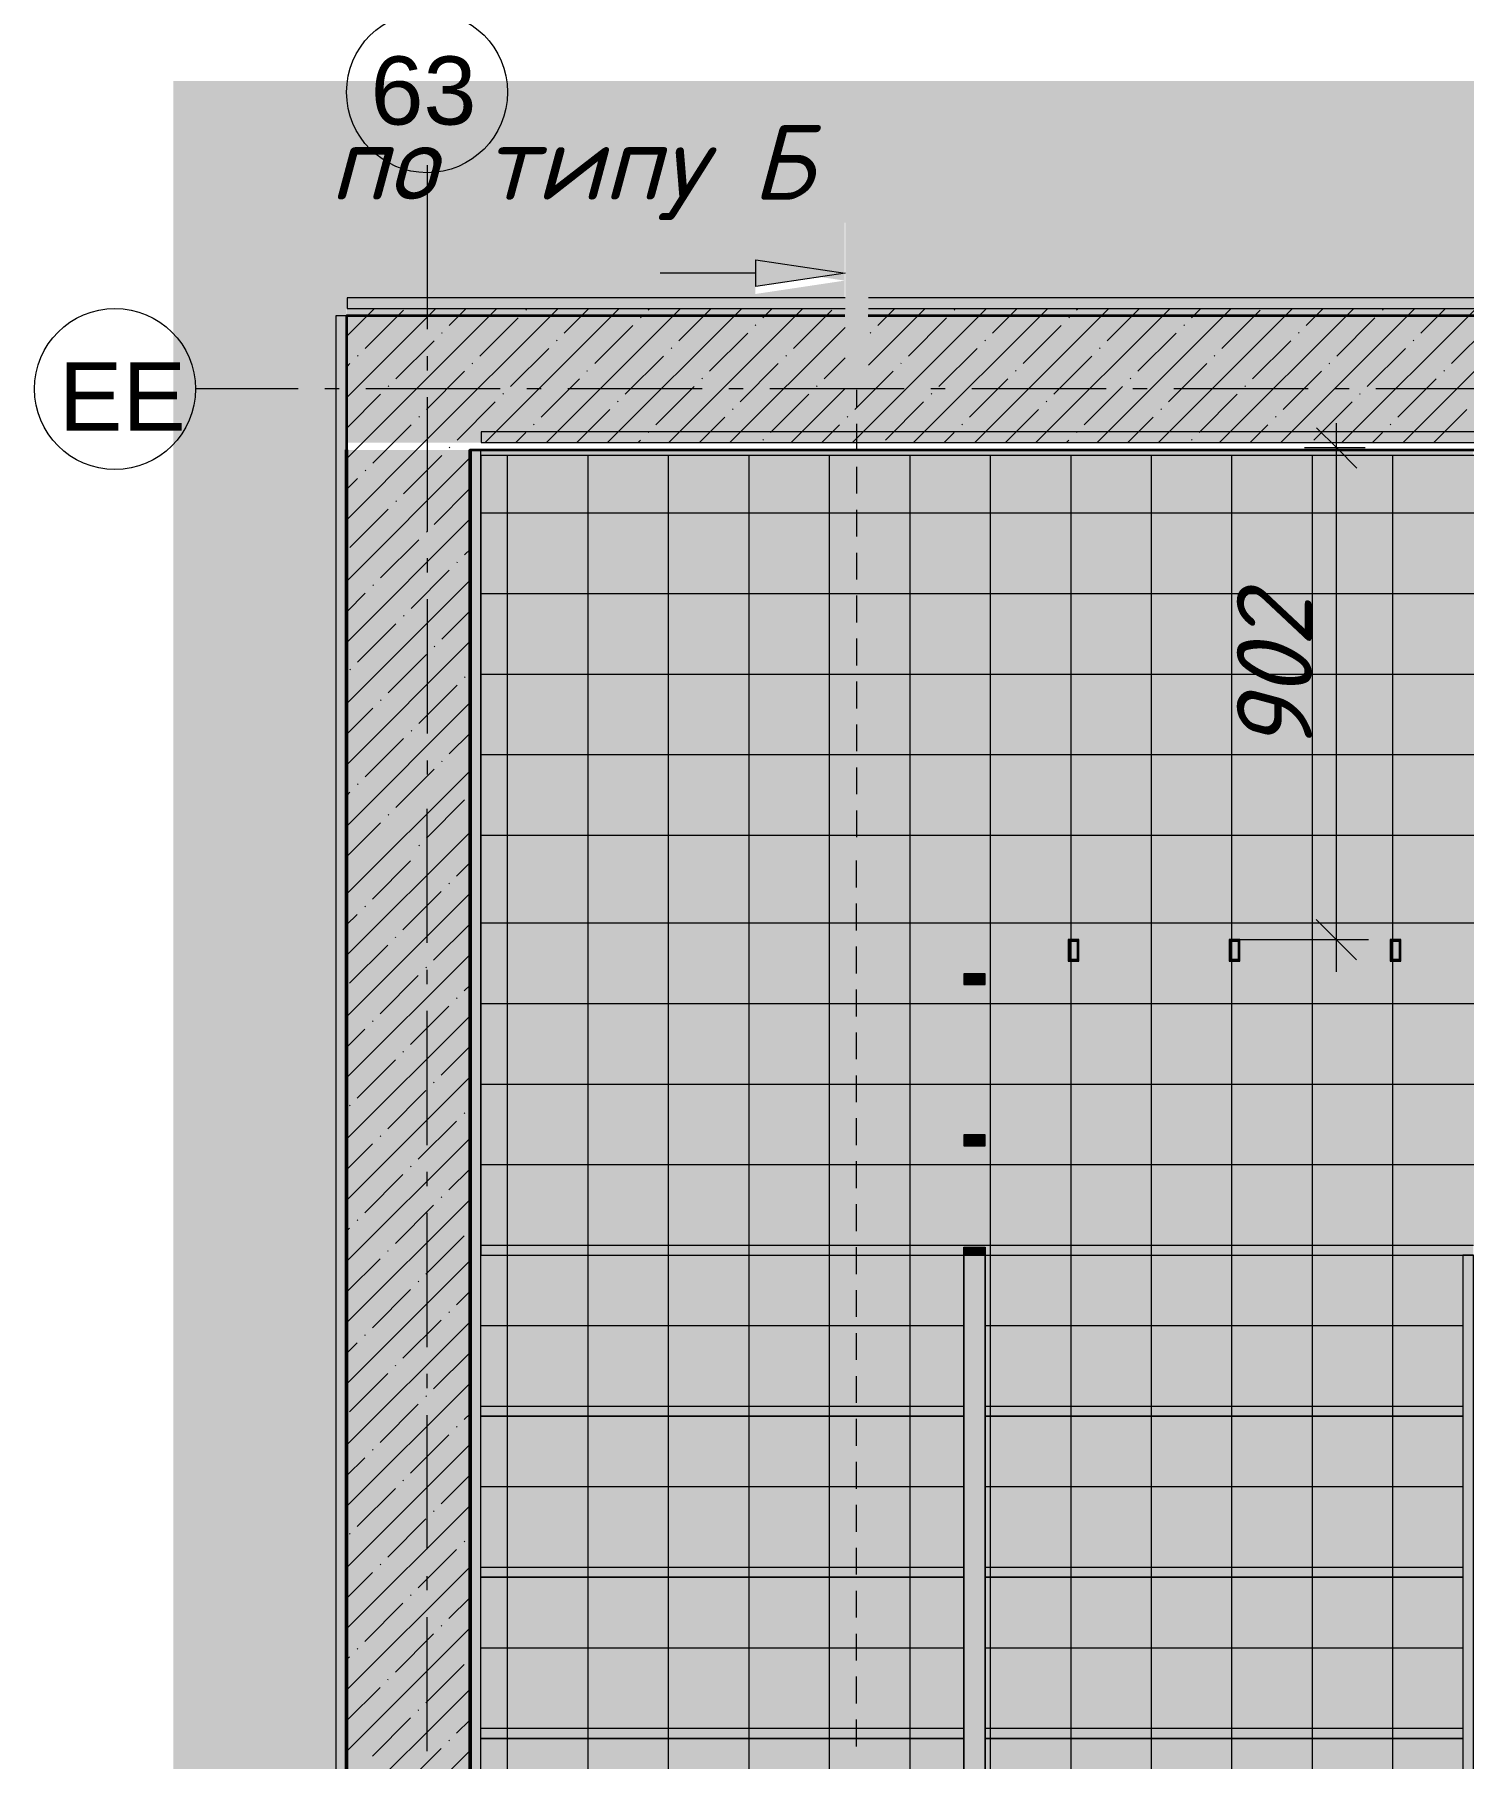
# Model space of a CAD drawing. Header units: millimetres. Extents: x -81576 to 1046824, y -248937 to 691537.
# Drawn here: x -63668 to -58341, y 631199 to 637622 of the extents above; entities that cross this region are included whole.
import ezdxf

# ---------------------------------------------------------------- set-up
doc = ezdxf.new("R2010")
doc.units = ezdxf.units.MM
doc.layers.add('PDF _Геометрия', color=7, linetype='Continuous', true_color=0x1d1d1d)
doc.layers.add('PDF _Сплошная заливка', color=7, linetype='Continuous', true_color=0xffffff)
doc.layers.add('PDF _Текст', color=7, linetype='Continuous')
doc.styles.add('PDF ArialMT', font='arial.ttf')
doc.styles.add('PDF ISOCPEUR Italic', font='isocpeui.ttf')

msp = doc.modelspace()

# ---------------------------------------------------------------- hatches: boundary and pattern name
at = {"layer": 'PDF _Сплошная заливка', "true_color": 0x636466, "transparency": 33554559}
h = msp.add_hatch(color=251, dxfattribs=at)
h.paths.add_polyline_path([(-60647.6, 619162.8), (-60981.3, 619112.8), (-60981.3, 619212.8)], flags=0)
h.paths.add_polyline_path([(-60647.6, 636704.9), (-60981.3, 636654.9), (-60981.3, 636754.9)], flags=0)
h.paths.add_polyline_path([(-63150.7, 618383.4), (-55744.3, 618383.4), (-55744.3, 619333.9), (-60560.9, 619333.9), (-60560.9, 618946.9), (-60647.6, 618946.9), (-60647.6, 619333.9), (-62504.3, 619333.9), (-62504.3, 619373.9), (-62544.3, 619373.9), (-62544.3, 636573.9), (-62504.3, 636573.9), (-62504.3, 636613.9), (-60647.6, 636613.9), (-60647.6, 636920.8), (-60560.9, 636920.8), (-60560.9, 636613.9), (-55744.3, 636613.9), (-55744.3, 637073.9), (-55704.3, 637073.9), (-55704.3, 637113.9), (-55244.3, 637113.9), (-55244.3, 637448.6), (-63150.7, 637448.6), (-63150.7, 619373.9)], flags=0)
h.paths.add_polyline_path([(-54484.3, 618383.4), (-53867.8, 618383.4), (-53867.8, 637448.6), (-54484.3, 637448.6), (-54484.3, 623149.7)], flags=0)
h.paths.add_polyline_path([(-55204.3, 619273.8), (-54704.3, 619273.8), (-54704.3, 619373.9), (-55704.3, 619373.9), (-55704.3, 619273.8)], flags=0)
h.paths.add_polyline_path([(-62004.3, 619873.9), (-55204.3, 619873.9), (-55204.3, 633073.9), (-56391, 632520.5), (-56438.2, 632326), (-56570.3, 632609.3), (-56617.6, 632414.8), (-57764.3, 631880.1), (-57764.3, 624613.9), (-57804.3, 624613.9), (-57804.3, 624573.9), (-58304.3, 624573.9), (-58304.3, 624613.9), (-58344.3, 624613.9), (-58344.3, 625193.9), (-60204.3, 625193.9), (-60204.3, 625273.9), (-62004.3, 625273.9), (-62004.3, 623149.7)], flags=0)
h.paths.add_polyline_path([(-57011.1, 632144.1), (-57085.1, 632144.1), (-57085.1, 632184.1), (-57005.1, 632184.1), (-57005.1, 632144.1)], flags=0)
h.paths.add_polyline_path([(-57011.1, 632150.1), (-57011.1, 632178.1), (-57079.1, 632178.1), (-57079.1, 632150.1), (-57039.1, 632150.1)], flags=0)
h.paths.add_polyline_path([(-58509.2, 636053.9), (-58304.3, 636053.9), (-58304.3, 636073.9), (-62004.3, 636073.9), (-62004.3, 636053.9)], flags=0)
h.paths.add_polyline_path([(-57804.3, 636053.9), (-55204.3, 636053.9), (-55204.3, 636073.9), (-57804.3, 636073.9)], flags=0)
for points in [[(-60646, 636298.2), (-60559.2, 636298.2), (-60559.2, 636948.2), (-60646, 636948.2), (-60646, 636601.3)], [(-55702.6, 636101.3), (-55702.6, 636601.3), (-60559.2, 636601.3), (-60559.2, 636298.2), (-60646, 636298.2), (-60646, 636601.3), (-62502.6, 636601.3), (-62502.6, 636101.3), (-58507.6, 636101.3)], [(-62544.3, 619373.9), (-62504.3, 619373.9), (-62504.3, 636573.9), (-62544.3, 636573.9), (-62544.3, 619873.9)], [(-60202.5, 633093.6), (-60198.3, 633093.6), (-60198.3, 633097.7), (-60130.3, 633097.7), (-60130.3, 633093.6), (-60124.3, 633093.6), (-60124.3, 633103.7), (-60204.3, 633103.7), (-60204.3, 633093.6)], [(-58344.3, 624613.9), (-58304.3, 624613.9), (-58304.3, 633073.9), (-58344.3, 633072.3), (-58344.3, 625873.9)]]:
    msp.add_hatch(color=251, dxfattribs=at).paths.add_polyline_path(points)
h = msp.add_hatch(color=251, dxfattribs=at)
h.paths.add_polyline_path([(-60646, 636601.3), (-60646, 636641.3), (-62502.6, 636641.3), (-62502.6, 636601.3), (-62002.6, 636601.3)], flags=0)
h.paths.add_polyline_path([(-55702.6, 636601.3), (-55702.6, 636641.3), (-60559.2, 636641.3), (-60559.2, 636601.3), (-58507.6, 636601.3)], flags=0)
h = msp.add_hatch(color=251, dxfattribs=at)
h.paths.add_polyline_path([(-62004.3, 633073.9), (-60204.3, 633073.9), (-60204.3, 633103.7), (-60124.3, 633103.7), (-60124.3, 633073.9), (-58304.3, 633073.9), (-58304.3, 633113.9), (-57804.3, 633113.9), (-57804.3, 633073.9), (-55204.3, 633073.9), (-55204.3, 636053.9), (-62004.3, 636053.9), (-62004.3, 635065.4)], flags=0)
h.paths.add_polyline_path([(-60174.4, 633093.6), (-60130.3, 633093.6), (-60130.3, 633097.7), (-60198.3, 633097.7), (-60198.3, 633093.6), (-60194.1, 633093.6)], flags=0)
h.paths.add_polyline_path([(-57011.1, 633154), (-57085.1, 633154), (-57085.1, 633194), (-57005.1, 633194), (-57005.1, 633154)], flags=0)
h.paths.add_polyline_path([(-57051.1, 633160), (-57011.1, 633160), (-57011.1, 633188), (-57079.1, 633188), (-57079.1, 633160)], flags=0)
h.paths.add_polyline_path([(-60204.3, 633481.9), (-60204.3, 633521.9), (-60124.3, 633521.9), (-60124.3, 633481.9), (-60198.3, 633481.9)], flags=0)
h.paths.add_polyline_path([(-60198.3, 633487.9), (-60130.3, 633487.9), (-60130.3, 633515.9), (-60198.3, 633515.9)], flags=0)
h.paths.add_polyline_path([(-57085.1, 633754), (-57085.1, 633794), (-57005.1, 633794), (-57005.1, 633754), (-57079.1, 633754)], flags=0)
h.paths.add_polyline_path([(-57011.1, 633760), (-57011.1, 633788), (-57079.1, 633788), (-57079.1, 633760), (-57039.1, 633760)], flags=0)
h.paths.add_polyline_path([(-60164.3, 634081.9), (-60204.3, 634081.9), (-60204.3, 634121.9), (-60124.3, 634121.9), (-60124.3, 634081.9), (-60130.3, 634081.9)], flags=0)
h.paths.add_polyline_path([(-60198.3, 634087.9), (-60130.3, 634087.9), (-60130.3, 634115.9), (-60198.3, 634115.9)], flags=0)
h.paths.add_polyline_path([(-57381.1, 634170), (-57415.1, 634170), (-57415.1, 634250), (-57375.1, 634250), (-57375.1, 634170)], flags=0)
h.paths.add_polyline_path([(-57975.1, 634170), (-58015.1, 634170), (-58015.1, 634250), (-57975.1, 634250), (-57975.1, 634176)], flags=0)
h.paths.add_polyline_path([(-59208.7, 634170), (-59215.1, 634170), (-59215.1, 634250), (-59175.1, 634250), (-59175.1, 634170), (-59181.1, 634170)], flags=0)
h.paths.add_polyline_path([(-58581.1, 634170), (-58615.1, 634170), (-58615.1, 634250), (-58575.1, 634250), (-58575.1, 634170)], flags=0)
h.paths.add_polyline_path([(-59808.7, 634170), (-59815.1, 634170), (-59815.1, 634250), (-59775.1, 634250), (-59775.1, 634170), (-59781.1, 634170)], flags=0)
h.paths.add_polyline_path([(-58009.1, 634176), (-57981.1, 634176), (-57981.1, 634244), (-58009.1, 634244), (-58009.1, 634204)], flags=0)
h.paths.add_polyline_path([(-57409.1, 634176), (-57381.1, 634176), (-57381.1, 634244), (-57409.1, 634244), (-57409.1, 634204)], flags=0)
h.paths.add_polyline_path([(-58609.1, 634176), (-58581.1, 634176), (-58581.1, 634244), (-58609.1, 634244), (-58609.1, 634204)], flags=0)
h.paths.add_polyline_path([(-59181.1, 634176), (-59181.1, 634244), (-59209.1, 634244), (-59209.1, 634176)], flags=0)
h.paths.add_polyline_path([(-59781.1, 634176), (-59781.1, 634244), (-59809.1, 634244), (-59809.1, 634176)], flags=0)
h = msp.add_hatch(color=251, dxfattribs=at)
h.paths.add_polyline_path([(-59781.1, 634170), (-59775.1, 634170), (-59775.1, 634250), (-59815.1, 634250), (-59815.1, 634170), (-59808.7, 634170)], flags=0)
h.paths.add_polyline_path([(-59809.1, 634176), (-59809.1, 634244), (-59781.1, 634244), (-59781.1, 634176)], flags=0)
h = msp.add_hatch(color=251, dxfattribs=at)
h.paths.add_polyline_path([(-59175.1, 634170), (-59175.1, 634250), (-59215.1, 634250), (-59215.1, 634170), (-59181.1, 634170)], flags=0)
h.paths.add_polyline_path([(-59209.1, 634176), (-59209.1, 634244), (-59181.1, 634244), (-59181.1, 634176)], flags=0)
h = msp.add_hatch(color=251, dxfattribs=at)
h.paths.add_polyline_path([(-58575.1, 634170), (-58575.1, 634250), (-58615.1, 634250), (-58615.1, 634170), (-58581.1, 634170)], flags=0)
h.paths.add_polyline_path([(-58581.1, 634176), (-58609.1, 634176), (-58609.1, 634244), (-58581.1, 634244)], flags=0)
h = msp.add_hatch(color=251, dxfattribs=at)
h.paths.add_polyline_path([(-60204.3, 632473.9), (-60204.3, 633073.9), (-62004.3, 633073.9), (-62004.3, 632473.9)], flags=0)
h.paths.add_polyline_path([(-58509.2, 632473.9), (-58344.3, 632473.9), (-58344.3, 633073.9), (-60124.3, 633073.9), (-60124.3, 632473.9)], flags=0)
h = msp.add_hatch(color=251, dxfattribs=at)
h.paths.add_polyline_path([(-62004.3, 631873.9), (-60204.3, 631873.9), (-60204.3, 632473.9), (-62004.3, 632473.9), (-62004.3, 631897.7)], flags=0)
h.paths.add_polyline_path([(-58344.3, 631873.9), (-58344.3, 632473.9), (-60124.3, 632473.9), (-60124.3, 631873.9), (-58509.2, 631873.9)], flags=0)
h = msp.add_hatch(color=251, dxfattribs=at)
h.paths.add_polyline_path([(-58344.3, 631273.9), (-58344.3, 631873.9), (-60124.3, 631873.9), (-60124.3, 631273.9), (-58509.2, 631273.9)], flags=0)
h.paths.add_polyline_path([(-60204.3, 631273.9), (-60204.3, 631873.9), (-62004.3, 631873.9), (-62004.3, 631273.9)], flags=0)
h = msp.add_hatch(color=251, dxfattribs=at)
h.paths.add_polyline_path([(-58344.3, 630673.9), (-58344.3, 631273.9), (-60124.3, 631273.9), (-60124.3, 630673.9), (-58509.2, 630673.9)], flags=0)
h.paths.add_polyline_path([(-60204.3, 630673.9), (-60204.3, 631273.9), (-62004.3, 631273.9), (-62004.3, 630673.9)], flags=0)

# ---------------------------------------------------------------- linework, layer by layer
at = {"layer": 'PDF _Геометрия', "color": 7, "lineweight": 9}
for points in [[(-62202.6, 636523.5), (-62202.6, 637134.4)], [(-60979.6, 636732.4), (-61335.9, 636732.4)], [(-62202.6, 636370.5), (-62202.6, 636423.5)], [(-62685.2, 636301.3), (-63067.7, 636301.3)], [(-62532.3, 636301.3), (-62585.2, 636301.3)], [(-61932.3, 636301.3), (-62432.3, 636301.3)], [(-62202.6, 635770.5), (-62202.6, 636270.5)], [(-61779.4, 636301.3), (-61832.3, 636301.3)], [(-61179.4, 636301.3), (-61679.4, 636301.3)], [(-61026.4, 636301.3), (-61079.4, 636301.3)], [(-60426.4, 636301.3), (-60926.4, 636301.3)], [(-60273.5, 636301.3), (-60326.4, 636301.3)], [(-59673.5, 636301.3), (-60173.5, 636301.3)], [(-59520.6, 636301.3), (-59573.5, 636301.3)], [(-58920.6, 636301.3), (-59420.6, 636301.3)], [(-58767.7, 636301.3), (-58820.6, 636301.3)], [(-58167.7, 636301.3), (-58667.7, 636301.3)], [(-58815.6, 636173.9), (-58815.6, 634130)], [(-58707.9, 636081.3), (-58813.9, 636081.3), (-58933.9, 636081.3)], [(-57804.3, 632473.9), (-56603.2, 632473.9), (-57804.3, 632473.9), (-57804.3, 631873.9), (-57804.3, 631861.5), (-56617.6, 632414.8), (-56570.3, 632609.3), (-56438.2, 632326), (-56391, 632520.5), (-55204.3, 633073.9), (-55204.3, 636053.9), (-62004.3, 636053.9), (-62004.3, 633073.9), (-60204.3, 633073.9), (-60204.3, 625273.9), (-60204.3, 625193.9), (-60204.3, 625273.9), (-58344.3, 625273.9), (-60204.3, 625273.9)], [(-61904.3, 625273.9), (-61904.3, 625873.9), (-61904.3, 626473.9), (-61904.3, 627073.9), (-61904.3, 627673.9), (-61904.3, 628273.9), (-61904.3, 628873.9), (-61904.3, 629473.9), (-61904.3, 630073.9), (-61904.3, 630673.9), (-61904.3, 631273.9), (-61904.3, 631873.9), (-61904.3, 632473.9), (-61904.3, 633073.9), (-61904.3, 636053.9)], [(-61604.3, 625273.9), (-61604.3, 625873.9), (-61604.3, 626473.9), (-61604.3, 627073.9), (-61604.3, 627673.9), (-61604.3, 628273.9), (-61604.3, 628873.9), (-61604.3, 629473.9), (-61604.3, 630073.9), (-61604.3, 630673.9), (-61604.3, 631273.9), (-61604.3, 631873.9), (-61604.3, 632473.9), (-61604.3, 633073.9), (-61604.3, 636053.9)], [(-61304.3, 625273.9), (-61304.3, 625873.9), (-61304.3, 626473.9), (-61304.3, 627073.9), (-61304.3, 627673.9), (-61304.3, 628273.9), (-61304.3, 628873.9), (-61304.3, 629473.9), (-61304.3, 630073.9), (-61304.3, 630673.9), (-61304.3, 631273.9), (-61304.3, 631873.9), (-61304.3, 632473.9), (-61304.3, 633073.9), (-61304.3, 636053.9)], [(-61004.3, 625273.9), (-61004.3, 625873.9), (-61004.3, 626473.9), (-61004.3, 627073.9), (-61004.3, 627673.9), (-61004.3, 628273.9), (-61004.3, 628873.9), (-61004.3, 629473.9), (-61004.3, 630073.9), (-61004.3, 630673.9), (-61004.3, 631273.9), (-61004.3, 631873.9), (-61004.3, 632473.9), (-61004.3, 633073.9), (-61004.3, 636053.9)], [(-60704.3, 625273.9), (-60704.3, 625873.9), (-60704.3, 626473.9), (-60704.3, 627073.9), (-60704.3, 627673.9), (-60704.3, 628273.9), (-60704.3, 628873.9), (-60704.3, 629473.9), (-60704.3, 630073.9), (-60704.3, 630673.9), (-60704.3, 631273.9), (-60704.3, 631873.9), (-60704.3, 632473.9), (-60704.3, 633073.9), (-60704.3, 636053.9)], [(-60404.3, 625273.9), (-60404.3, 625873.9), (-60404.3, 626473.9), (-60404.3, 627073.9), (-60404.3, 627673.9), (-60404.3, 628273.9), (-60404.3, 628873.9), (-60404.3, 629473.9), (-60404.3, 630073.9), (-60404.3, 630673.9), (-60404.3, 631273.9), (-60404.3, 631873.9), (-60404.3, 632473.9), (-60404.3, 633073.9), (-60404.3, 636053.9)], [(-60104.3, 625273.9), (-60104.3, 625873.9), (-60104.3, 626473.9), (-60104.3, 627073.9), (-60104.3, 627673.9), (-60104.3, 628273.9), (-60104.3, 628873.9), (-60104.3, 629473.9), (-60104.3, 630073.9), (-60104.3, 630673.9), (-60104.3, 631273.9), (-60104.3, 631873.9), (-60104.3, 632473.9), (-60104.3, 633073.9), (-60104.3, 636053.9)], [(-59804.3, 634250), (-59804.3, 636053.9)], [(-59504.3, 625273.9), (-59504.3, 625873.9), (-59504.3, 626473.9), (-59504.3, 627073.9), (-59504.3, 627673.9), (-59504.3, 628273.9), (-59504.3, 628873.9), (-59504.3, 629473.9), (-59504.3, 630073.9), (-59504.3, 630673.9), (-59504.3, 631273.9), (-59504.3, 631873.9), (-59504.3, 632473.9), (-59504.3, 633073.9), (-59504.3, 636053.9)], [(-59204.3, 634250), (-59204.3, 636053.9)], [(-58904.3, 625273.9), (-58904.3, 625873.9), (-58904.3, 626473.9), (-58904.3, 627073.9), (-58904.3, 627673.9), (-58904.3, 628273.9), (-58904.3, 628873.9), (-58904.3, 629473.9), (-58904.3, 630073.9), (-58904.3, 630673.9), (-58904.3, 631273.9), (-58904.3, 631873.9), (-58904.3, 632473.9), (-58904.3, 633073.9), (-58904.3, 636053.9)], [(-58604.3, 634250), (-58604.3, 636053.9)], [(-62002.6, 635839.2), (-55202.6, 635839.2)], [(-62202.6, 635617.6), (-62202.6, 635670.5)], [(-62202.6, 635017.6), (-62202.6, 635517.6)], [(-62002.6, 635539.2), (-55202.6, 635539.2)], [(-62002.6, 635239.2), (-55202.6, 635239.2)], [(-62002.6, 634939.2), (-55202.6, 634939.2)], [(-62202.6, 634864.7), (-62202.6, 634917.6)], [(-62204.3, 634237.3), (-62204.3, 634737.3)], [(-62002.6, 634639.2), (-55202.6, 634639.2)], [(-62004.3, 634311.8), (-55204.3, 634311.8)], [(-59804.3, 634176), (-59804.3, 634244)], [(-59204.3, 634176), (-59204.3, 634244)], [(-59175.1, 634250), (-58815.6, 634250), (-58695.6, 634250)], [(-58604.3, 634176), (-58604.3, 634244)], [(-59804.3, 625273.9), (-59804.3, 625873.9), (-59804.3, 626473.9), (-59804.3, 627073.9), (-59804.3, 627673.9), (-59804.3, 628273.9), (-59804.3, 628873.9), (-59804.3, 629473.9), (-59804.3, 630073.9), (-59804.3, 630673.9), (-59804.3, 631273.9), (-59804.3, 631873.9), (-59804.3, 632473.9), (-59804.3, 633073.9), (-59804.3, 634170)], [(-59204.3, 625273.9), (-59204.3, 625873.9), (-59204.3, 626473.9), (-59204.3, 627073.9), (-59204.3, 627673.9), (-59204.3, 628273.9), (-59204.3, 628873.9), (-59204.3, 629473.9), (-59204.3, 630073.9), (-59204.3, 630673.9), (-59204.3, 631273.9), (-59204.3, 631873.9), (-59204.3, 632473.9), (-59204.3, 633073.9), (-59204.3, 634170)], [(-58604.3, 625273.9), (-58604.3, 625873.9), (-58604.3, 626473.9), (-58604.3, 627073.9), (-58604.3, 627673.9), (-58604.3, 628273.9), (-58604.3, 628873.9), (-58604.3, 629473.9), (-58604.3, 630073.9), (-58604.3, 630673.9), (-58604.3, 631273.9), (-58604.3, 631873.9), (-58604.3, 632473.9), (-58604.3, 633073.9), (-58604.3, 634170)], [(-62204.3, 634084.3), (-62204.3, 634137.3)], [(-62204.3, 633484.3), (-62204.3, 633984.3)], [(-62004.3, 634011.8), (-55204.3, 634011.8)], [(-62004.3, 633711.8), (-55204.3, 633711.8)], [(-62204.3, 633331.4), (-62204.3, 633384.3)], [(-62004.3, 633411.8), (-55204.3, 633411.8)], [(-62204.3, 632731.4), (-62204.3, 633231.4)], [(-62004.3, 633111.8), (-58304.3, 633111.8)], [(-62004.3, 632473.9), (-60204.3, 632473.9), (-62004.3, 632473.9), (-62004.3, 633073.9)], [(-60204.3, 633063.7), (-60204.3, 633103.7), (-60124.3, 633103.7), (-60124.3, 633063.7)], [(-60124.3, 633093.6), (-60124.3, 625293.6), (-60124.3, 625273.9), (-60204.3, 625273.9), (-60204.3, 625293.6), (-60204.3, 633093.6)], [(-60130.3, 633093.6), (-60130.3, 633097.7), (-60198.3, 633097.7), (-60198.3, 633093.6)], [(-60124.3, 625273.9), (-60124.3, 633073.9), (-58304.3, 633073.9)], [(-62004.3, 632811.8), (-60204.3, 632811.8)], [(-60124.3, 632811.8), (-58344.3, 632811.8)], [(-62204.3, 632578.5), (-62204.3, 632631.4)], [(-62204.3, 631978.5), (-62204.3, 632478.5)], [(-62004.3, 632511.8), (-60204.3, 632511.8)], [(-60204.3, 632463.7), (-60204.3, 632503.7)], [(-60124.3, 632511.8), (-58344.3, 632511.8)], [(-60124.3, 632503.7), (-60124.3, 632463.7)], [(-62004.3, 632211.8), (-60204.3, 632211.8)], [(-60124.3, 632211.8), (-58344.3, 632211.8)], [(-62004.3, 631911.8), (-60204.3, 631911.8)], [(-60204.3, 631863.7), (-60204.3, 631903.7)], [(-60124.3, 631911.8), (-58344.3, 631911.8)], [(-60124.3, 631903.7), (-60124.3, 631863.7)], [(-62204.3, 631825.6), (-62204.3, 631878.5)], [(-62204.3, 631225.6), (-62204.3, 631725.6)], [(-62004.3, 631611.8), (-60204.3, 631611.8)], [(-60124.3, 631611.8), (-58344.3, 631611.8)], [(-62004.3, 631311.8), (-60204.3, 631311.8)], [(-60204.3, 631263.7), (-60204.3, 631303.7)], [(-60124.3, 631311.8), (-58344.3, 631311.8)], [(-60124.3, 631303.7), (-60124.3, 631263.7)]]:
    msp.add_lwpolyline(points, dxfattribs=at)
for points in [[(-60979.6, 636782.4), (-60646, 636732.4), (-60979.6, 636682.4)], [(-59775.1, 634170), (-59775.1, 634250), (-59815.1, 634250), (-59815.1, 634170)], [(-59781.1, 634244), (-59781.1, 634176), (-59809.1, 634176), (-59809.1, 634244)], [(-59175.1, 634170), (-59175.1, 634250), (-59215.1, 634250), (-59215.1, 634170)], [(-59181.1, 634244), (-59181.1, 634176), (-59209.1, 634176), (-59209.1, 634244)], [(-58575.1, 634170), (-58575.1, 634250), (-58615.1, 634250), (-58615.1, 634170)], [(-58581.1, 634244), (-58581.1, 634176), (-58609.1, 634176), (-58609.1, 634244)], [(-60124.3, 634121.9), (-60204.3, 634121.9), (-60204.3, 634081.9), (-60124.3, 634081.9)], [(-60198.3, 634115.9), (-60130.3, 634115.9), (-60130.3, 634087.9), (-60198.3, 634087.9)], [(-60124.3, 633521.9), (-60204.3, 633521.9), (-60204.3, 633481.9), (-60124.3, 633481.9)], [(-60198.3, 633515.9), (-60130.3, 633515.9), (-60130.3, 633487.9), (-60198.3, 633487.9)], [(-60124.3, 633093.6), (-60204.3, 633093.6), (-60204.3, 633073.9), (-60124.3, 633073.9)], [(-58344.3, 632473.9), (-60124.3, 632473.9)], [(-60204.3, 631873.9), (-62004.3, 631873.9)], [(-58344.3, 631873.9), (-60124.3, 631873.9)], [(-60204.3, 631273.9), (-62004.3, 631273.9)], [(-58344.3, 631273.9), (-60124.3, 631273.9)]]:
    msp.add_lwpolyline(points, close=True, dxfattribs=at)
at = {"layer": 'PDF _Геометрия', "color": 7, "lineweight": 15}
for points in [[(-60646, 636641.3), (-62502.6, 636641.3), (-62502.6, 636601.3), (-60646, 636601.3)], [(-60559.2, 636601.3), (-55702.6, 636601.3), (-55702.6, 636641.3), (-60559.2, 636641.3)], [(-62504.3, 636073.9), (-62504.3, 636573.9), (-62544.3, 636573.9), (-62544.3, 619373.9), (-62504.3, 619373.9), (-62504.3, 619873.9)], [(-55702.6, 636141.3), (-62002.6, 636141.3), (-62002.6, 636101.3), (-55202.6, 636101.3)], [(-62044.3, 619873.9), (-62004.3, 619873.9), (-62004.3, 636073.9), (-62044.3, 636073.9)]]:
    msp.add_lwpolyline(points, dxfattribs=at)
at = {"layer": 'PDF _Геометрия', "color": 250, "lineweight": 9, "true_color": 0x2c2c2c}
for points in [[(-62502.6, 636499), (-62400.3, 636601.3)], [(-62502.6, 636270.9), (-62172.2, 636601.3)], [(-62502.6, 636042.8), (-62444.1, 636101.3), (-61944.1, 636601.3)], [(-62502.6, 635814.7), (-62216, 636101.3), (-61716, 636601.3)], [(-62435, 636452.5), (-62292.4, 636595.1)], [(-62121.4, 636538.1), (-62058.1, 636601.3)], [(-61987.9, 636101.3), (-61487.9, 636601.3)], [(-61836.2, 636595.1), (-61833.9, 636597.5)], [(-61759.8, 636101.3), (-61259.8, 636601.3)], [(-61693.7, 636509.6), (-61601.9, 636601.3)], [(-61531.7, 636101.3), (-61031.7, 636601.3)], [(-61380, 636595.1), (-61373.8, 636601.3)], [(-61303.6, 636101.3), (-60803.6, 636601.3)], [(-61266, 636481.1), (-61145.7, 636601.3)], [(-60952.3, 636566.6), (-60917.6, 636601.3)], [(-60838.3, 636452.5), (-60695.7, 636595.1)], [(-60619.3, 636101.3), (-60119.3, 636601.3)], [(-60559.2, 636389.5), (-60347.4, 636601.3)], [(-60524.7, 636538.1), (-60461.4, 636601.3)], [(-60391.2, 636101.3), (-59891.2, 636601.3)], [(-60239.5, 636595.1), (-60237.2, 636597.5)], [(-60163.1, 636101.3), (-59663.1, 636601.3)], [(-60097, 636509.6), (-60005.2, 636601.3)], [(-59935, 636101.3), (-59435, 636601.3)], [(-59783.3, 636595.1), (-59777.1, 636601.3)], [(-59706.9, 636101.3), (-59206.9, 636601.3)], [(-59669.3, 636481.1), (-59549, 636601.3)], [(-59478.8, 636101.3), (-58978.8, 636601.3)], [(-59355.7, 636566.6), (-59320.9, 636601.3)], [(-59250.7, 636101.3), (-58750.7, 636601.3)], [(-59241.6, 636452.5), (-59099.1, 636595.1)], [(-59022.6, 636101.3), (-58522.6, 636601.3)], [(-58928, 636538.1), (-58864.7, 636601.3)], [(-58794.5, 636101.3), (-58294.5, 636601.3)], [(-58642.9, 636595.1), (-58640.5, 636597.5)], [(-58566.4, 636101.3), (-58066.4, 636601.3)], [(-58500.3, 636509.6), (-58408.5, 636601.3)], [(-62007.3, 636424), (-61864.7, 636566.6)], [(-61579.6, 636395.5), (-61437.1, 636538.1)], [(-61408.5, 636566.6), (-61406.2, 636569)], [(-61075.5, 636101.3), (-60646, 636530.8)], [(-60980.9, 636538.1), (-60978.5, 636540.5)], [(-60410.6, 636424), (-60268.1, 636566.6)], [(-59982.9, 636395.5), (-59840.4, 636538.1)], [(-59811.9, 636566.6), (-59809.5, 636569)], [(-59384.2, 636538.1), (-59381.8, 636540.5)], [(-58813.9, 636424), (-58671.4, 636566.6)], [(-58386.2, 636395.5), (-58243.7, 636538.1)], [(-62320.9, 636338.5), (-62178.4, 636481.1)], [(-62149.9, 636509.6), (-62147.5, 636511.9)], [(-61722.2, 636481.1), (-61719.8, 636483.4)], [(-61151.9, 636367), (-61009.4, 636509.6)], [(-60553.2, 636509.6), (-60550.8, 636511.9)], [(-60125.5, 636481.1), (-60123.1, 636483.4)], [(-59555.2, 636367), (-59412.7, 636509.6)], [(-59127.6, 636338.5), (-58985, 636481.1)], [(-58956.5, 636509.6), (-58954.1, 636511.9)], [(-58528.8, 636481.1), (-58526.4, 636483.4)], [(-62463.5, 636424), (-62461.1, 636426.4)], [(-62035.8, 636395.5), (-62033.4, 636397.9)], [(-61893.3, 636310), (-61750.7, 636452.5)], [(-61465.6, 636281.5), (-61323, 636424)], [(-61294.5, 636452.5), (-61292.1, 636454.9)], [(-60866.8, 636424), (-60864.4, 636426.4)], [(-60724.3, 636338.5), (-60646, 636416.8)], [(-60439.1, 636395.5), (-60436.8, 636397.9)], [(-60296.6, 636310), (-60154, 636452.5)], [(-59868.9, 636281.5), (-59726.3, 636424)], [(-59697.8, 636452.5), (-59695.4, 636454.9)], [(-59270.1, 636424), (-59267.7, 636426.4)], [(-58842.4, 636395.5), (-58840.1, 636397.9)], [(-58699.9, 636310), (-58557.3, 636452.5)], [(-62502.6, 636384.9), (-62492, 636395.5)], [(-62206.9, 636224.4), (-62064.3, 636367)], [(-61779.2, 636195.9), (-61636.6, 636338.5)], [(-61608.1, 636367), (-61605.8, 636369.4)], [(-61180.4, 636338.5), (-61178.1, 636340.9)], [(-61037.9, 636253), (-60895.3, 636395.5)], [(-60610.2, 636224.4), (-60467.6, 636367)], [(-60182.5, 636195.9), (-60040, 636338.5)], [(-60011.4, 636367), (-60009.1, 636369.4)], [(-59583.8, 636338.5), (-59581.4, 636340.9)], [(-59441.2, 636253), (-59298.6, 636395.5)], [(-59013.5, 636224.4), (-58871, 636367)], [(-58585.8, 636195.9), (-58443.3, 636338.5)], [(-58414.8, 636367), (-58412.4, 636369.4)], [(-62502.6, 636156.8), (-62378, 636281.5)], [(-62349.5, 636310), (-62347.1, 636312.4)], [(-61921.8, 636281.5), (-61919.4, 636283.8)], [(-61351.5, 636167.4), (-61209, 636310)], [(-60923.8, 636138.9), (-60781.3, 636281.5)], [(-60847.4, 636101.3), (-60646, 636302.7)], [(-60752.8, 636310), (-60750.4, 636312.4)], [(-60325.1, 636281.5), (-60322.7, 636283.8)], [(-59754.8, 636167.4), (-59612.3, 636310)], [(-59327.1, 636138.9), (-59184.6, 636281.5)], [(-59156.1, 636310), (-59153.7, 636312.4)], [(-58728.4, 636281.5), (-58726, 636283.8)], [(-62092.8, 636110.4), (-61950.3, 636253)], [(-61645.7, 636101.3), (-61522.6, 636224.4)], [(-61494.1, 636253), (-61491.7, 636255.3)], [(-61066.4, 636224.4), (-61064, 636226.8)], [(-60496.2, 636110.4), (-60353.6, 636253)], [(-60049, 636101.3), (-59925.9, 636224.4)], [(-59897.4, 636253), (-59895, 636255.3)], [(-59469.7, 636224.4), (-59467.3, 636226.8)], [(-58899.5, 636110.4), (-58756.9, 636253)], [(-58452.3, 636101.3), (-58329.2, 636224.4)], [(-62406.5, 636024.9), (-62330, 636101.3), (-62263.9, 636167.4)], [(-62235.4, 636195.9), (-62233, 636198.3)], [(-61807.7, 636167.4), (-61805.3, 636169.8)], [(-61380, 636138.9), (-61377.7, 636141.3)], [(-61189.5, 636101.3), (-61094.9, 636195.9)], [(-60733.3, 636101.3), (-60667.2, 636167.4)], [(-60638.7, 636195.9), (-60636.3, 636198.3)], [(-60211, 636167.4), (-60208.7, 636169.8)], [(-59783.3, 636138.9), (-59781, 636141.3)], [(-59592.8, 636101.3), (-59498.2, 636195.9)], [(-59136.6, 636101.3), (-59070.5, 636167.4)], [(-59042, 636195.9), (-59039.7, 636198.3)], [(-58614.3, 636167.4), (-58612, 636169.8)], [(-62121.4, 636081.9), (-62119, 636084.3)], [(-61873.8, 636101.3), (-61836.2, 636138.9)], [(-61417.6, 636101.3), (-61408.5, 636110.4)], [(-60952.3, 636110.4), (-60950, 636112.8)], [(-60277.1, 636101.3), (-60239.5, 636138.9)], [(-59820.9, 636101.3), (-59811.9, 636110.4)], [(-59355.7, 636110.4), (-59353.3, 636112.8)], [(-58680.4, 636101.3), (-58642.9, 636138.9)], [(-62502.6, 635586.6), (-62042.6, 636046.6)], [(-62292.4, 635910.8), (-62149.9, 636053.4)], [(-62502.6, 635928.7), (-62463.5, 635967.8)], [(-62435, 635996.4), (-62432.6, 635998.7)], [(-62320.9, 635882.3), (-62318.6, 635884.7)], [(-62178.4, 635796.8), (-62042.6, 635932.5)], [(-62502.6, 635358.5), (-62042.6, 635818.5)], [(-62492, 635711.2), (-62349.5, 635853.8)], [(-62206.9, 635768.3), (-62204.5, 635770.6)], [(-62378, 635597.2), (-62235.4, 635739.7)], [(-62064.3, 635682.7), (-62042.6, 635704.4)], [(-62263.9, 635483.1), (-62121.4, 635625.7)], [(-62092.8, 635654.2), (-62090.5, 635656.6)], [(-62502.6, 635130.4), (-62042.6, 635590.4)], [(-62406.5, 635568.7), (-62404.1, 635571)], [(-62502.6, 635472.5), (-62435, 635540.2)], [(-62292.4, 635454.6), (-62290.1, 635457)], [(-62149.9, 635369.1), (-62042.6, 635476.3)], [(-62463.5, 635283.5), (-62320.9, 635426.1)], [(-62502.6, 634902.3), (-62042.6, 635362.3)], [(-62349.5, 635169.5), (-62206.9, 635312.1)], [(-62178.4, 635340.6), (-62176, 635342.9)], [(-62492, 635255), (-62489.6, 635257.4)], [(-62235.4, 635055.4), (-62092.8, 635198)], [(-62064.3, 635226.5), (-62062, 635228.9)], [(-62502.6, 634674.2), (-62042.6, 635134.2)], [(-62502.6, 635016.3), (-62406.5, 635112.5)], [(-62378, 635141), (-62375.6, 635143.4)], [(-62435, 634855.9), (-62292.4, 634998.4)], [(-62263.9, 635026.9), (-62261.5, 635029.3)], [(-62121.4, 634941.4), (-62042.6, 635020.1)], [(-62504.3, 634418.6), (-62044.3, 634878.6)], [(-62320.9, 634741.8), (-62178.4, 634884.4)], [(-62149.9, 634912.9), (-62147.5, 634915.3)], [(-62502.6, 634788.2), (-62492, 634798.8)], [(-62463.5, 634827.3), (-62461.1, 634829.7)], [(-62206.9, 634627.8), (-62064.3, 634770.3)], [(-62502.6, 634560.1), (-62378, 634684.8)], [(-62349.5, 634713.3), (-62347.1, 634715.7)], [(-62504.3, 634190.5), (-62044.3, 634650.5)], [(-62235.4, 634599.2), (-62233, 634601.6)], [(-62408.1, 634400.7), (-62265.6, 634543.3)], [(-62094.5, 634486.3), (-62044.3, 634536.5)], [(-62504.3, 633962.4), (-62044.3, 634422.4)], [(-62294.1, 634286.7), (-62151.5, 634429.2)], [(-62123, 634457.7), (-62120.7, 634460.1)], [(-62504.3, 634304.6), (-62465.2, 634343.7)], [(-62436.7, 634372.2), (-62434.3, 634374.6)], [(-62180, 634172.6), (-62044.3, 634308.4)], [(-62493.7, 634087.1), (-62351.1, 634229.6)], [(-62322.6, 634258.2), (-62320.2, 634260.5)], [(-62504.3, 633734.3), (-62044.3, 634194.3)], [(-62379.6, 633973), (-62237.1, 634115.6)], [(-62208.6, 634144.1), (-62206.2, 634146.5)], [(-62094.5, 634030.1), (-62092.1, 634032.4)], [(-62066, 634058.6), (-62044.3, 634080.3)], [(-62504.3, 633506.2), (-62044.3, 633966.2)], [(-62265.6, 633859), (-62123, 634001.5)], [(-62504.3, 633848.4), (-62436.7, 633916)], [(-62408.1, 633944.5), (-62405.8, 633946.9)], [(-62294.1, 633830.5), (-62291.7, 633832.8)], [(-62151.5, 633744.9), (-62044.3, 633852.2)], [(-62465.2, 633659.4), (-62322.6, 633802)], [(-62504.3, 633278.1), (-62044.3, 633738.1)], [(-62180, 633716.4), (-62177.7, 633718.8)], [(-62351.1, 633545.3), (-62208.6, 633687.9)], [(-62493.7, 633630.9), (-62491.3, 633633.3)], [(-62237.1, 633431.3), (-62094.5, 633573.9)], [(-62066, 633602.4), (-62063.6, 633604.7)], [(-62504.3, 633050), (-62044.3, 633510)], [(-62379.6, 633516.8), (-62377.3, 633519.2)], [(-62504.3, 633392.2), (-62408.1, 633488.3)], [(-62265.6, 633402.8), (-62263.2, 633405.2)], [(-62123, 633317.2), (-62044.3, 633396)], [(-62436.7, 633231.7), (-62294.1, 633374.3)], [(-62504.3, 632821.9), (-62044.3, 633281.9)], [(-62322.6, 633117.7), (-62180, 633260.2)], [(-62151.5, 633288.7), (-62149.2, 633291.1)], [(-62465.2, 633203.2), (-62462.8, 633205.6)], [(-62504.3, 633164.1), (-62493.7, 633174.7)], [(-62208.6, 633003.6), (-62066, 633146.2)], [(-62504.3, 632936), (-62379.6, 633060.6)], [(-62351.1, 633089.1), (-62348.8, 633091.5)], [(-62504.3, 632593.8), (-62044.3, 633053.8)], [(-62408.1, 632804), (-62265.6, 632946.6)], [(-62237.1, 632975.1), (-62234.7, 632977.5)], [(-62094.5, 632889.6), (-62044.3, 632939.8)], [(-62504.3, 632365.8), (-62044.3, 632825.8)], [(-62294.1, 632690), (-62151.5, 632832.5)], [(-62123, 632861), (-62120.7, 632863.4)], [(-62504.3, 632707.9), (-62465.2, 632747)], [(-62436.7, 632775.5), (-62434.3, 632777.9)], [(-62180, 632575.9), (-62044.3, 632711.7)], [(-62493.7, 632490.4), (-62351.1, 632632.9)], [(-62322.6, 632661.5), (-62320.2, 632663.8)], [(-62504.3, 632137.7), (-62044.3, 632597.7)], [(-62208.6, 632547.4), (-62206.2, 632549.8)], [(-62379.6, 632376.3), (-62237.1, 632518.9)], [(-62066, 632461.9), (-62044.3, 632483.6)], [(-62094.5, 632433.4), (-62092.1, 632435.7)], [(-62504.3, 631909.6), (-62044.3, 632369.6)], [(-62408.1, 632347.8), (-62405.8, 632350.2)], [(-62265.6, 632262.3), (-62123, 632404.9)], [(-62504.3, 632251.7), (-62436.7, 632319.3)], [(-62294.1, 632233.8), (-62291.7, 632236.1)], [(-62151.5, 632148.2), (-62044.3, 632255.5)], [(-62465.2, 632062.7), (-62322.6, 632205.3)], [(-62504.3, 631681.5), (-62044.3, 632141.5)], [(-62180, 632119.7), (-62177.7, 632122.1)], [(-62493.7, 632034.2), (-62491.3, 632036.6)], [(-62351.1, 631948.7), (-62208.6, 632091.2)], [(-62237.1, 631834.6), (-62094.5, 631977.2)], [(-62066, 632005.7), (-62063.6, 632008)], [(-62504.3, 631453.4), (-62044.3, 631913.4)], [(-62379.6, 631920.1), (-62377.3, 631922.5)], [(-62504.3, 631795.5), (-62408.1, 631891.6)], [(-62436.7, 631635), (-62294.1, 631777.6)], [(-62265.6, 631806.1), (-62263.2, 631808.5)], [(-62123, 631720.6), (-62044.3, 631799.3)], [(-62504.3, 631225.3), (-62044.3, 631685.3)], [(-62322.6, 631521), (-62180, 631663.5)], [(-62151.5, 631692), (-62149.2, 631694.4)], [(-62465.2, 631606.5), (-62462.8, 631608.9)], [(-62504.3, 631567.4), (-62493.7, 631578)], [(-62208.6, 631406.9), (-62066, 631549.5)], [(-62504.3, 631339.3), (-62379.6, 631463.9)], [(-62504.3, 630997.2), (-62044.3, 631457.2)], [(-62351.1, 631492.5), (-62348.8, 631494.8)], [(-62408.1, 631207.3), (-62265.6, 631349.9)], [(-62237.1, 631378.4), (-62234.7, 631380.8)], [(-62094.5, 631292.9), (-62044.3, 631343.1)], [(-62123, 631264.4), (-62120.7, 631266.7)], [(-62504.3, 630769.1), (-62044.3, 631229.1)], [(-62294.1, 631093.3), (-62151.5, 631235.8)]]:
    msp.add_lwpolyline(points, dxfattribs=at)
at = {"layer": 'PDF _Геометрия', "color": 7, "lineweight": 35}
for points in [[(-60647.6, 636573.9), (-62504.3, 636573.9), (-62504.3, 636073.9), (-62504.3, 619873.9), (-62504.3, 619373.9), (-60647.6, 619373.9)], [(-60560.9, 619373.9), (-55204.3, 619373.9), (-54704.3, 619373.9), (-54704.3, 636073.9), (-55204.3, 636073.9), (-55204.3, 619873.9), (-62044.3, 619873.9), (-62044.3, 636073.9), (-55704.3, 636073.9), (-55704.3, 636573.9), (-60560.9, 636573.9)]]:
    msp.add_lwpolyline(points, dxfattribs=at)
at = {"layer": 'PDF _Геометрия', "color": 8, "lineweight": 9, "true_color": 0x808080}
for points in [[(-60602.6, 636231.3), (-60602.6, 636298.2)], [(-60602.6, 636071.3), (-60602.6, 636171.3)], [(-60602.6, 635911.3), (-60602.6, 636011.3)], [(-60602.6, 635751.3), (-60602.6, 635851.3)], [(-60602.6, 635591.3), (-60602.6, 635691.3)], [(-60602.6, 635431.3), (-60602.6, 635531.3)], [(-60602.6, 635271.3), (-60602.6, 635371.3)], [(-60602.6, 635111.3), (-60602.6, 635211.3)], [(-60602.6, 634951.3), (-60602.6, 635051.3)], [(-60602.6, 634791.3), (-60602.6, 634891.3)], [(-60602.6, 634631.3), (-60602.6, 634731.3)], [(-60604.3, 634443.9), (-60604.3, 634543.9)], [(-60604.3, 634283.9), (-60604.3, 634383.9)], [(-60604.3, 634123.9), (-60604.3, 634223.9)], [(-60604.3, 633963.9), (-60604.3, 634063.9)], [(-60604.3, 633803.9), (-60604.3, 633903.9)], [(-60604.3, 633643.9), (-60604.3, 633743.9)], [(-60604.3, 633483.9), (-60604.3, 633583.9)], [(-60604.3, 633323.9), (-60604.3, 633423.9)], [(-60604.3, 633163.9), (-60604.3, 633263.9)], [(-60604.3, 633003.9), (-60604.3, 633103.9)], [(-60604.3, 632843.9), (-60604.3, 632943.9)], [(-60604.3, 632683.9), (-60604.3, 632783.9)], [(-60604.3, 632523.9), (-60604.3, 632623.9)], [(-60604.3, 632363.9), (-60604.3, 632463.9)], [(-60604.3, 632203.9), (-60604.3, 632303.9)], [(-60604.3, 632043.9), (-60604.3, 632143.9)], [(-60604.3, 631883.9), (-60604.3, 631983.9)], [(-60604.3, 631723.9), (-60604.3, 631823.9)], [(-60604.3, 631563.9), (-60604.3, 631663.9)], [(-60604.3, 631403.9), (-60604.3, 631503.9)], [(-60604.3, 631243.9), (-60604.3, 631343.9)]]:
    msp.add_lwpolyline(points, dxfattribs=at)
at = {"layer": 'PDF _Геометрия', "color": 7, "lineweight": 20}
for points in [[(-58738.9, 636006.3), (-58813.9, 636081.3), (-58888.9, 636156.3)], [(-58740.6, 634175), (-58815.6, 634250), (-58890.6, 634325)]]:
    msp.add_lwpolyline(points, dxfattribs=at)
at = {"layer": 'PDF _Геометрия', "color": 7, "lineweight": 50}
for points in [[(-62504.3, 619873.9), (-62504.3, 636073.9)], [(-62044.3, 636073.9), (-62044.3, 619873.9)]]:
    msp.add_lwpolyline(points, dxfattribs=at)
at = {"layer": 'PDF _Геометрия', "color": 7, "lineweight": 15}
msp.add_lwpolyline([(-58304.3, 624613.9), (-58304.3, 633073.9), (-58344.3, 633073.9), (-58344.3, 624613.9)], close=True, dxfattribs=at)
at = {"layer": 'PDF _Геометрия', "color": 7, "lineweight": 20}
for centre in [(-62204.3, 637406.9), (-63367.7, 636301.3)]:
    msp.add_circle(centre, 300, dxfattribs=at)
at = {"layer": 'PDF _Сплошная заливка', "color": 7, "lineweight": 35, "transparency": 33554559}
msp.add_solid([(-60979.6, 636682.4), (-60646, 636732.4), (-60979.6, 636782.4)], dxfattribs=at)
at = {"layer": 'PDF _Сплошная заливка', "lineweight": 35, "transparency": 33554559}
for points in [[(-62044.3, 619873.9), (-62044.3, 636073.9), (-62504.3, 619873.9), (-62504.3, 636073.9)], [(-62004.3, 619873.9), (-62004.3, 636073.9), (-62044.3, 619873.9), (-62044.3, 636073.9)], [(-60124.3, 634081.9), (-60124.3, 634121.9), (-60204.3, 634081.9), (-60204.3, 634121.9)], [(-60198.3, 634087.9), (-60198.3, 634115.9), (-60130.3, 634087.9), (-60130.3, 634115.9)], [(-60124.3, 633481.9), (-60124.3, 633521.9), (-60204.3, 633481.9), (-60204.3, 633521.9)], [(-60198.3, 633487.9), (-60198.3, 633515.9), (-60130.3, 633487.9), (-60130.3, 633515.9)], [(-60124.3, 633073.9), (-60124.3, 633093.6), (-60204.3, 633073.9), (-60204.3, 633093.6)], [(-60124.3, 625273.9), (-60124.3, 633073.9), (-60204.3, 625273.9), (-60204.3, 633073.9)]]:
    msp.add_solid(points, dxfattribs=at)

# ---------------------------------------------------------------- texts
at = {"layer": 'PDF _Текст', "attachment_point": 4}
for s, insert, char_height, style in [('63', (-62415.1, 637411.4), 254, 'PDF ArialMT'), ('по типу Б', (-62567.3, 637108), 279.4, 'PDF ISOCPEUR Italic'), ('ЕЕ', (-63576.6, 636273.2), 254, 'PDF ArialMT')]:
    msp.add_mtext(s, dxfattribs=dict(at, insert=insert, char_height=char_height, style=style))
at = {"layer": 'PDF _Текст', "insert": (-59046.7, 634942.4), "char_height": 279.4, "attachment_point": 4, "rotation": 90, "style": 'PDF ISOCPEUR Italic'}
msp.add_mtext('902', dxfattribs=at)

doc.saveas('drawing.dxf')
